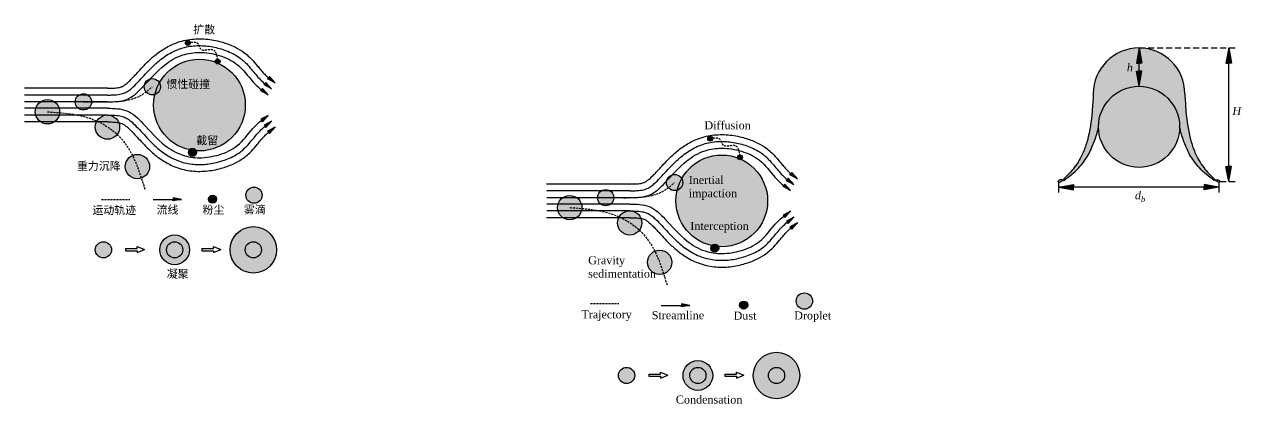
# Model space of a CAD drawing. Header units: millimetres. Extents: x -168 to 2937, y -666 to 1342.
# Drawn here: x 1937.9 to 2242.1, y -665.7 to -571 of the extents above; entities that cross this region are included whole.
import ezdxf

# ---------------------------------------------------------------- set-up
doc = ezdxf.new("R2010")
doc.units = ezdxf.units.MM
doc.linetypes.add('DASHED', pattern=[0.75, 0.5, -0.25])
doc.styles.add('说明', font='', dxfattribs={"height": 3})
doc.styles.get('说明').set_extended_font_data('SimSun')

msp = doc.modelspace()

# ---------------------------------------------------------------- hatches: boundary and pattern name
for color, points in [(256, [(1978.16, -575.63, 1), (1979.38, -575.63, 1)]), (1, [(2216.46, -576.9), (2216.46, -580.65), (2215.79, -580.65)]), (1, [(2217.14, -580.65), (2216.46, -576.9), (2216.46, -580.65)]), (1, [(2238.86, -576.9), (2238.86, -580.65), (2238.18, -580.65)]), (1, [(2239.53, -580.65), (2238.86, -576.9), (2238.86, -580.65)]), (256, [(1985.61, -580.28, 1), (1986.82, -580.28, 1)]), (5, [(1999.14, -584.05), (2000.56, -585.63), (1998.91, -584.34)]), (1, [(2216.46, -586.45), (2216.46, -582.71), (2215.79, -582.71)]), (1, [(2217.14, -582.71), (2216.46, -586.45), (2216.46, -582.71)]), (5, [(1997.44, -587.01), (1998.86, -588.59), (1997.2, -587.3)]), (5, [(1999.71, -587.11), (1998.06, -585.82), (1997.82, -586.12)]), (5, [(1998.29, -585.53), (1999.71, -587.11), (1998.06, -585.82)]), (5, [(2000.56, -585.63), (1998.91, -584.34), (1998.68, -584.64)]), (5, [(1998.86, -588.59), (1997.2, -587.3), (1996.97, -587.6)]), (5, [(1998.86, -593.73), (1997.2, -595.02), (1996.97, -594.72)]), (5, [(1997.44, -595.31), (1998.86, -593.73), (1997.2, -595.02)]), (5, [(1999.71, -595.21), (1998.06, -596.5), (1997.82, -596.2)]), (5, [(1998.29, -596.79), (1999.71, -595.21), (1998.06, -596.5)]), (5, [(2000.56, -596.69), (1998.91, -597.98), (1998.68, -597.68)]), (5, [(1999.14, -598.27), (2000.56, -596.69), (1998.91, -597.98)]), (5, [(2131.08, -609.56), (2129.43, -608.27), (2129.19, -608.57)]), (5, [(2129.66, -607.97), (2131.08, -609.56), (2129.43, -608.27)]), (1, [(2238.86, -610.25), (2238.86, -606.5), (2238.18, -606.5)]), (1, [(2239.53, -606.5), (2238.86, -610.25), (2238.86, -606.5)]), (5, [(2129.37, -612.52), (2127.72, -611.23), (2127.49, -611.53)]), (5, [(2127.95, -610.93), (2129.37, -612.52), (2127.72, -611.23)]), (5, [(2130.22, -611.04), (2128.57, -609.75), (2128.34, -610.05)]), (5, [(2128.8, -609.45), (2130.22, -611.04), (2128.57, -609.75)]), (1, [(2200.11, -611.02), (2196.36, -611.69), (2200.11, -611.69)]), (1, [(2232.7, -611.02), (2236.44, -611.69), (2232.7, -611.69)]), (5, [(1977.21, -614.74), (1975.12, -614.74), (1975.12, -614.37)]), (1, [(2196.36, -611.69), (2200.11, -611.69), (2200.11, -612.36)]), (1, [(2236.44, -611.69), (2232.7, -611.69), (2232.7, -612.36)]), (5, [(1975.12, -615.12), (1977.21, -614.74), (1975.12, -614.74)]), (5, [(2129.37, -617.65), (2127.72, -618.94), (2127.49, -618.65)]), (5, [(2127.95, -619.24), (2129.37, -617.65), (2127.72, -618.94)]), (5, [(2130.22, -619.13), (2128.57, -620.42), (2128.34, -620.13)]), (5, [(2128.8, -620.72), (2130.22, -619.13), (2128.57, -620.42)]), (5, [(2131.08, -620.61), (2129.43, -621.91), (2129.19, -621.61)]), (5, [(2129.66, -622.2), (2131.08, -620.61), (2129.43, -621.91)]), (5, [(2104.22, -641.19), (2102.12, -641.19), (2102.12, -640.82)]), (5, [(2102.12, -641.57), (2104.22, -641.19), (2102.12, -641.19)])]:
    msp.add_hatch(color=color).paths.add_polyline_path(points)
h = msp.add_hatch(color=151)
h.set_gradient(color1=(61, 117, 240), one_color=1, tint=1, name='SPHERICAL')
edge = h.paths.add_edge_path()
edge.add_spline(control_points=[(2205.02, -588.35), (2204.94, -589.81), (2204.73, -593.72), (2204.04, -598.68), (2202.45, -603.41), (2200.54, -606.76), (2198.6, -608.7), (2197.69, -609.61)], knot_values=[0, 0, 0, 0, 4.388876, 11.743503, 14.92363, 19.320063, 23.15355, 23.15355, 23.15355, 23.15355], degree=3, periodic=0)
edge.add_spline(control_points=[(2197.69, -609.61), (2197.69, -609.61), (2197.69, -609.61), (2197.69, -609.62)], knot_values=[0.061324, 0.061324, 0.061324, 0.061324, 0.068179, 0.068179, 0.068179, 0.068179], degree=3, periodic=0)
edge.add_line((2197.69, -609.62), (2197.83, -609.85))
edge.add_spline(control_points=[(2197.83, -609.85), (2198.45, -609.39), (2199.66, -608.49), (2201.39, -607.01), (2202.67, -605.26), (2203.9, -603.55), (2204.86, -601.24), (2205.82, -598.96), (2206.2, -597.21), (2206.33, -596.59)], knot_values=[0.189538, 0.189538, 0.189538, 0.189538, 2.501063, 4.719677, 6.988127, 8.975374, 11.016979, 14.450456, 16.374049, 16.374049, 16.374049, 16.374049], degree=3, periodic=0)
edge.add_arc((2216.46, -596.59), 10.13, 0, 180, ccw=False)
edge.add_spline(control_points=[(2226.6, -596.59), (2226.73, -597.21), (2227.11, -598.96), (2228.07, -601.24), (2229.03, -603.55), (2230.26, -605.26), (2231.54, -607.01), (2233.27, -608.49), (2234.47, -609.39), (2235.09, -609.84)], knot_values=[0.198888, 0.198888, 0.198888, 0.198888, 2.122481, 5.555958, 7.597563, 9.58481, 11.85326, 14.071875, 16.374049, 16.374049, 16.374049, 16.374049], degree=3, periodic=0)
edge.add_line((2235.09, -609.84), (2235.24, -609.61))
edge.add_spline(control_points=[(2235.24, -609.61), (2235.24, -609.61), (2235.24, -609.61), (2235.24, -609.61)], knot_values=[0.061324, 0.061324, 0.061324, 0.061324, 0.062435, 0.062435, 0.062435, 0.062435], degree=3, periodic=0)
edge.add_spline(control_points=[(2235.22, -609.55), (2235.22, -609.57), (2235.23, -609.59), (2235.24, -609.61)], knot_values=[0, 0, 0, 0, 0.061324, 0.061324, 0.061324, 0.061324], degree=3, periodic=0)
edge.add_spline(control_points=[(2235.24, -609.61), (2234.33, -608.7), (2232.39, -606.76), (2230.47, -603.41), (2228.89, -598.68), (2228.2, -593.72), (2227.99, -589.81), (2227.91, -588.35)], knot_values=[0, 0, 0, 0, 3.833487, 8.22992, 11.410046, 18.764674, 23.15355, 23.15355, 23.15355, 23.15355], degree=3, periodic=0)
edge.add_arc((2216.46, -588.35), 11.45, 0, 180)
edge = h.paths.add_edge_path()
edge.add_spline(control_points=[(2197.18, -609.82), (2197.11, -609.83), (2196.95, -609.83), (2196.64, -609.8), (2196.46, -610.05), (2196.06, -610.22), (2196.52, -610.54), (2196.84, -610.21), (2197.26, -610.22), (2197.39, -609.85), (2197.25, -609.83), (2197.18, -609.82)], knot_values=[0.010797, 0.010797, 0.010797, 0.010797, 0.226236, 0.518044, 0.845429, 1.144448, 1.438248, 1.927142, 2.365925, 2.589449, 2.746208, 2.746208, 2.746208, 2.746208], degree=3, periodic=0)
edge = h.paths.add_edge_path()
edge.add_spline(control_points=[(2197.83, -609.85), (2197.83, -609.85), (2197.83, -609.85), (2197.83, -609.85)], knot_values=[0.758905, 0.758905, 0.758905, 0.758905, 0.760382, 0.760382, 0.760382, 0.760382], degree=3, periodic=0)
edge.add_line((2197.83, -609.85), (2197.69, -609.62))
edge.add_spline(control_points=[(2197.69, -609.62), (2197.68, -609.63), (2197.66, -609.7), (2197.62, -609.81), (2197.56, -609.92), (2197.59, -610.04), (2197.75, -609.97), (2197.81, -609.89), (2197.83, -609.85)], knot_values=[0.068179, 0.068179, 0.068179, 0.068179, 0.119496, 0.293444, 0.419232, 0.468439, 0.607376, 0.758905, 0.758905, 0.758905, 0.758905], degree=3, periodic=0)
edge = h.paths.add_edge_path()
edge.add_spline(control_points=[(2235.1, -609.85), (2235.12, -609.89), (2235.18, -609.97), (2235.34, -610.04), (2235.36, -609.92), (2235.31, -609.81), (2235.27, -609.7), (2235.24, -609.63), (2235.24, -609.61)], knot_values=[0.062435, 0.062435, 0.062435, 0.062435, 0.213964, 0.352901, 0.402108, 0.527896, 0.701844, 0.758905, 0.758905, 0.758905, 0.758905], degree=3, periodic=0)
edge.add_line((2235.24, -609.61), (2235.09, -609.84))
edge.add_spline(control_points=[(2235.09, -609.84), (2235.09, -609.84), (2235.1, -609.84), (2235.1, -609.85)], knot_values=[0.758905, 0.758905, 0.758905, 0.758905, 0.771585, 0.771585, 0.771585, 0.771585], degree=3, periodic=0)
edge = h.paths.add_edge_path()
edge.add_spline(control_points=[(2235.74, -609.82), (2235.81, -609.83), (2235.98, -609.83), (2236.29, -609.8), (2236.46, -610.05), (2236.87, -610.22), (2236.41, -610.54), (2236.09, -610.21), (2235.67, -610.22), (2235.54, -609.85), (2235.68, -609.83), (2235.74, -609.82)], knot_values=[0.010797, 0.010797, 0.010797, 0.010797, 0.226236, 0.518044, 0.845429, 1.144448, 1.438248, 1.927142, 2.365925, 2.589449, 2.746208, 2.746208, 2.746208, 2.746208], degree=3, periodic=0)
h = msp.add_hatch(color=151)
h.set_gradient(color1=(61, 117, 240), one_color=1, tint=1, name='SPHERICAL')
h.paths.add_polyline_path([(1993.12, -591.16, 1), (1970.23, -591.16, 1)])
h = msp.add_hatch(color=151)
h.set_gradient(color1=(52, 60, 57), one_color=1, tint=1, name='SPHERICAL')
h.paths.add_polyline_path([(1967.86, -586.58, 1), (1971.91, -586.58, 1)])
h = msp.add_hatch(color=151)
h.set_gradient(color1=(52, 60, 57), one_color=1, tint=1, name='SPHERICAL')
h.paths.add_polyline_path([(2206.33, -596.59, 1), (2226.6, -596.59, 1)])
h = msp.add_hatch(color=256)
h.set_gradient(color1=(52, 60, 57), one_color=1, tint=1, name='SPHERICAL')
h.paths.add_polyline_path([(1940.65, -592.84, 1), (1946.73, -592.84, 1)])
h = msp.add_hatch(color=151)
h.set_gradient(color1=(52, 60, 57), one_color=1, tint=1, name='SPHERICAL')
h.paths.add_polyline_path([(1950.63, -590.36, 1), (1954.69, -590.36, 1)])
h = msp.add_hatch(color=256)
h.set_gradient(color1=(52, 60, 57), one_color=1, tint=1, name='SPHERICAL')
h.paths.add_polyline_path([(1955.64, -596.66, 1), (1961.72, -596.66, 1)])
h = msp.add_hatch(color=253)
h.set_gradient(color1=(52, 60, 57), one_color=1, tint=1, name='SPHERICAL')
h.paths.add_polyline_path([(2108.68, -599.56, 1), (2109.89, -599.56, 1)])
h = msp.add_hatch(color=151)
h.set_gradient(color1=(52, 60, 57), one_color=1, tint=1, name='SPHERICAL')
h.paths.add_polyline_path([(1978.9, -602.96, 1), (1980.93, -602.96, 1)])
h = msp.add_hatch(color=256)
h.set_gradient(color1=(52, 60, 57), one_color=1, tint=1, name='SPHERICAL')
h.paths.add_polyline_path([(1963.13, -606.52, 1), (1969.21, -606.52, 1)])
h = msp.add_hatch(color=151)
h.set_gradient(color1=(61, 117, 240), one_color=1, tint=1, name='SPHERICAL')
h.paths.add_polyline_path([(2123.64, -615.09, 1), (2100.74, -615.09, 1)])
h = msp.add_hatch(color=253)
h.set_gradient(color1=(52, 60, 57), one_color=1, tint=1, name='SPHERICAL')
h.paths.add_polyline_path([(2116.12, -604.21, 1), (2117.34, -604.21, 1)])
h = msp.add_hatch(color=151)
h.set_gradient(color1=(52, 60, 57), one_color=1, tint=1, name='SPHERICAL')
h.paths.add_polyline_path([(2098.37, -610.51, 1), (2102.43, -610.51, 1)])
h = msp.add_hatch(color=151)
h.set_gradient(color1=(52, 60, 57), one_color=1, tint=1, name='SPHERICAL')
h.paths.add_polyline_path([(1983.92, -614.68, 1), (1985.95, -614.68, 1)])
h = msp.add_hatch(color=151)
h.set_gradient(color1=(61, 118, 209), one_color=1, tint=1, name='SPHERICAL')
h.paths.add_polyline_path([(1993.27, -613.67, 1), (1997.32, -613.67, 1)])
h = msp.add_hatch(color=256)
h.set_gradient(color1=(52, 60, 57), one_color=1, tint=1, name='SPHERICAL')
h.paths.add_polyline_path([(2071.16, -616.77, 1), (2077.24, -616.77, 1)])
h = msp.add_hatch(color=151)
h.set_gradient(color1=(52, 60, 57), one_color=1, tint=1, name='SPHERICAL')
h.paths.add_polyline_path([(2081.15, -614.29, 1), (2085.2, -614.29, 1)])
h = msp.add_hatch(color=256)
h.set_gradient(color1=(52, 60, 57), one_color=1, tint=1, name='SPHERICAL')
h.paths.add_polyline_path([(2086.15, -620.59, 1), (2092.23, -620.59, 1)])
at = {"ltscale": 5}
h = msp.add_hatch(color=256, dxfattribs=at)
h.set_gradient(color1=(10, 110, 250), one_color=1, tint=1, name='SPHERICAL')
h.paths.add_polyline_path([(1989.33, -627.32, 1), (2000.95, -627.32, 1)])
h.paths.add_polyline_path([(1997.17, -627.32, -1), (1993.11, -627.32, -1)], flags=16)
h = msp.add_hatch(color=151)
h.set_gradient(color1=(52, 60, 57), one_color=1, tint=1, name='SPHERICAL')
h.paths.add_polyline_path([(1955.64, -627.32, 1), (1959.69, -627.32, 1)])
h = msp.add_hatch(color=256, dxfattribs=at)
h.set_gradient(color1=(10, 110, 250), one_color=1, tint=1, name='SPHERICAL')
h.paths.add_polyline_path([(1971.77, -627.32, 1), (1979.18, -627.32, 1)])
h.paths.add_polyline_path([(1977.5, -627.32, -1), (1973.45, -627.32, -1)], flags=16)
h = msp.add_hatch(color=151)
h.set_gradient(color1=(52, 60, 57), one_color=1, tint=1, name='SPHERICAL')
h.paths.add_polyline_path([(1973.45, -627.32, 1), (1977.5, -627.32, 1)])
h = msp.add_hatch(color=151)
h.set_gradient(color1=(52, 60, 57), one_color=1, tint=1, name='SPHERICAL')
h.paths.add_polyline_path([(1993.11, -627.32, 1), (1997.17, -627.32, 1)])
h = msp.add_hatch(color=151)
h.set_gradient(color1=(52, 60, 57), one_color=1, tint=1, name='SPHERICAL')
h.paths.add_polyline_path([(2109.42, -626.89, 1), (2111.44, -626.89, 1)])
h = msp.add_hatch(color=256)
h.set_gradient(color1=(52, 60, 57), one_color=1, tint=1, name='SPHERICAL')
h.paths.add_polyline_path([(2093.64, -630.44, 1), (2099.72, -630.44, 1)])
h = msp.add_hatch(color=151)
h.set_gradient(color1=(61, 118, 209), one_color=1, tint=1, name='SPHERICAL')
h.paths.add_polyline_path([(2130.8, -640.12, 1), (2134.85, -640.12, 1)])
h = msp.add_hatch(color=151)
h.set_gradient(color1=(52, 60, 57), one_color=1, tint=1, name='SPHERICAL')
h.paths.add_polyline_path([(2116.63, -641.13, 1), (2118.66, -641.13, 1)])
h = msp.add_hatch(color=256, dxfattribs=at)
h.set_gradient(color1=(10, 110, 250), one_color=1, tint=1, name='SPHERICAL')
h.paths.add_polyline_path([(2120.07, -658.71, 1), (2131.68, -658.71, 1)])
h.paths.add_polyline_path([(2127.9, -658.71, -1), (2123.85, -658.71, -1)], flags=16)
h = msp.add_hatch(color=151)
h.set_gradient(color1=(52, 60, 57), one_color=1, tint=1, name='SPHERICAL')
h.paths.add_polyline_path([(2086.38, -658.71, 1), (2090.43, -658.71, 1)])
h = msp.add_hatch(color=256, dxfattribs=at)
h.set_gradient(color1=(10, 110, 250), one_color=1, tint=1, name='SPHERICAL')
h.paths.add_polyline_path([(2102.5, -658.71, 1), (2109.92, -658.71, 1)])
h.paths.add_polyline_path([(2108.24, -658.71, -1), (2104.18, -658.71, -1)], flags=16)
h = msp.add_hatch(color=151)
h.set_gradient(color1=(52, 60, 57), one_color=1, tint=1, name='SPHERICAL')
h.paths.add_polyline_path([(2104.18, -658.71, 1), (2108.24, -658.71, 1)])
h = msp.add_hatch(color=151)
h.set_gradient(color1=(52, 60, 57), one_color=1, tint=1, name='SPHERICAL')
h.paths.add_polyline_path([(2123.85, -658.71, 1), (2127.9, -658.71, 1)])

# ---------------------------------------------------------------- linework, layer by layer
at = {"color": 1}
for p, q in [((2216.46, -576.9), (2215.79, -580.65)), ((2216.46, -586.45), (2216.46, -576.9)), ((2216.46, -576.9), (2217.14, -580.65)), ((2238.86, -576.9), (2238.18, -580.65)), ((2238.86, -610.25), (2238.86, -576.9)), ((2238.86, -576.9), (2239.53, -580.65)), ((2215.79, -580.65), (2216.46, -580.65)), ((2217.14, -580.65), (2216.46, -580.65)), ((2238.18, -580.65), (2238.86, -580.65)), ((2239.53, -580.65), (2238.86, -580.65)), ((2216.46, -586.45), (2215.79, -582.71)), ((2215.79, -582.71), (2216.46, -582.71)), ((2216.46, -586.45), (2217.14, -582.71)), ((2217.14, -582.71), (2216.46, -582.71)), ((2238.86, -610.25), (2238.18, -606.5)), ((2238.18, -606.5), (2238.86, -606.5)), ((2238.86, -610.25), (2239.53, -606.5)), ((2239.53, -606.5), (2238.86, -606.5)), ((2196.36, -610.4), (2196.36, -612.98)), ((2196.36, -611.69), (2200.11, -611.02)), ((2200.11, -611.02), (2200.11, -611.69)), ((2236.44, -611.69), (2232.7, -611.02)), ((2232.7, -611.02), (2232.7, -611.69)), ((2236.44, -610.4), (2236.44, -612.98)), ((2236.44, -611.69), (2196.36, -611.69)), ((2196.36, -611.69), (2200.11, -612.36)), ((2200.11, -612.36), (2200.11, -611.69)), ((2236.44, -611.69), (2232.7, -612.36)), ((2232.7, -612.36), (2232.7, -611.69))]:
    msp.add_line(p, q, dxfattribs=at)
at = {"color": 1, "linetype": 'DASHED', "ltscale": 3}
for p, q in [((2216.46, -576.9), (2240.99, -576.9)), ((2236.74, -610.25), (2240.95, -610.25))]:
    msp.add_line(p, q, dxfattribs=at)
at = {"color": 5}
for p, q in [((1999.14, -584.05), (1998.91, -584.34)), ((2000.56, -585.63), (1999.14, -584.05)), ((1997.44, -587.01), (1997.2, -587.3)), ((1998.86, -588.59), (1997.44, -587.01)), ((1997.82, -586.12), (1998.06, -585.82)), ((1999.71, -587.11), (1997.82, -586.12)), ((1998.29, -585.53), (1998.06, -585.82)), ((1999.71, -587.11), (1998.29, -585.53)), ((1998.68, -584.64), (1998.91, -584.34)), ((2000.56, -585.63), (1998.68, -584.64)), ((1996.97, -587.6), (1997.2, -587.3)), ((1998.86, -588.59), (1996.97, -587.6)), ((1998.86, -593.73), (1996.97, -594.72)), ((1996.97, -594.72), (1997.2, -595.02)), ((1997.44, -595.31), (1997.2, -595.02)), ((1998.86, -593.73), (1997.44, -595.31)), ((1999.71, -595.21), (1997.82, -596.2)), ((1997.82, -596.2), (1998.06, -596.5)), ((1999.71, -595.21), (1998.29, -596.79)), ((1998.29, -596.79), (1998.06, -596.5)), ((2000.56, -596.69), (1998.68, -597.68)), ((1998.68, -597.68), (1998.91, -597.98)), ((1999.14, -598.27), (1998.91, -597.98)), ((2000.56, -596.69), (1999.14, -598.27)), ((2129.19, -608.57), (2129.43, -608.27)), ((2129.66, -607.97), (2129.43, -608.27)), ((2131.08, -609.56), (2129.66, -607.97)), ((2127.49, -611.53), (2127.72, -611.23)), ((2127.95, -610.93), (2127.72, -611.23)), ((2129.37, -612.52), (2127.95, -610.93)), ((2128.34, -610.05), (2128.57, -609.75)), ((2130.22, -611.04), (2128.34, -610.05)), ((2128.8, -609.45), (2128.57, -609.75)), ((2130.22, -611.04), (2128.8, -609.45)), ((2131.08, -609.56), (2129.19, -608.57)), ((1977.21, -614.74), (1975.12, -614.37)), ((1975.12, -614.37), (1975.12, -614.74)), ((2129.37, -612.52), (2127.49, -611.53)), ((1977.21, -614.74), (1975.12, -615.12)), ((1975.12, -615.12), (1975.12, -614.74)), ((2129.37, -617.65), (2127.49, -618.65)), ((2127.49, -618.65), (2127.72, -618.94)), ((2127.95, -619.24), (2127.72, -618.94)), ((2129.37, -617.65), (2127.95, -619.24)), ((2130.22, -619.13), (2128.34, -620.13)), ((2128.34, -620.13), (2128.57, -620.42)), ((2128.8, -620.72), (2128.57, -620.42)), ((2130.22, -619.13), (2128.8, -620.72)), ((2131.08, -620.61), (2129.19, -621.61)), ((2129.19, -621.61), (2129.43, -621.91)), ((2129.66, -622.2), (2129.43, -621.91)), ((2131.08, -620.61), (2129.66, -622.2)), ((2104.22, -641.19), (2102.12, -640.82)), ((2102.12, -640.82), (2102.12, -641.19)), ((2104.22, -641.19), (2102.12, -641.57)), ((2102.12, -641.57), (2102.12, -641.19))]:
    msp.add_line(p, q, dxfattribs=at)
at = {"color": 5, "lineweight": 30, "ltscale": 5}
for p, q in [((1958.68, -586.95), (1937.91, -586.95)), ((1958.7, -588.65), (1937.93, -588.65)), ((1958.72, -590.36), (1937.95, -590.36)), ((1958.72, -591.96), (1937.95, -591.96)), ((1958.68, -595.37), (1937.91, -595.37)), ((1958.7, -593.67), (1937.93, -593.67)), ((2089.19, -610.88), (2068.42, -610.88)), ((2089.22, -612.58), (2068.45, -612.58)), ((2089.24, -614.29), (2068.47, -614.29)), ((1970.08, -614.74), (1977.21, -614.74)), ((1970.08, -614.74), (1977.21, -614.74)), ((1970.08, -614.74), (1977.21, -614.74)), ((2089.24, -615.89), (2068.47, -615.89)), ((2089.19, -619.3), (2068.42, -619.3)), ((2089.22, -617.59), (2068.45, -617.59)), ((2097.08, -641.19), (2104.22, -641.19)), ((2097.08, -641.19), (2104.22, -641.19)), ((2097.08, -641.19), (2104.22, -641.19))]:
    msp.add_line(p, q, dxfattribs=at)
for p, q in [((2197.64, -609.53), (2197.86, -609.9)), ((2235.26, -609.57), (2235.04, -609.92))]:
    msp.add_line(p, q)
at = {"color": 10, "linetype": 'DASHED', "lineweight": 30}
for p, q in [((1957.17, -614.71), (1964.31, -614.71)), ((2079.35, -640.74), (2086.49, -640.74))]:
    msp.add_line(p, q, dxfattribs=at)
at = {"ltscale": 5}
for p, q in [((1966.12, -626.98), (1966.12, -626.53)), ((1966.12, -626.53), (1967.96, -627.26)), ((1985.14, -626.98), (1985.14, -626.53)), ((1985.14, -626.53), (1986.98, -627.26)), ((1963.2, -626.98), (1966.12, -626.98)), ((1963.2, -626.98), (1963.2, -627.53)), ((1963.2, -627.53), (1966.12, -627.53)), ((1966.12, -627.99), (1967.96, -627.26)), ((1966.12, -627.53), (1966.12, -627.99)), ((1982.22, -626.98), (1985.14, -626.98)), ((1982.22, -626.98), (1982.22, -627.53)), ((1982.22, -627.53), (1985.14, -627.53)), ((1985.14, -627.99), (1986.98, -627.26)), ((1985.14, -627.53), (1985.14, -627.99)), ((2093.93, -658.36), (2096.85, -658.36)), ((2093.93, -658.36), (2093.93, -658.91)), ((2093.93, -658.91), (2096.85, -658.91)), ((2096.85, -658.36), (2096.85, -657.91)), ((2096.85, -657.91), (2098.69, -658.64)), ((2096.85, -659.37), (2098.69, -658.64)), ((2096.85, -658.91), (2096.85, -659.37)), ((2112.95, -658.36), (2115.87, -658.36)), ((2112.95, -658.36), (2112.95, -658.91)), ((2112.95, -658.91), (2115.87, -658.91)), ((2115.87, -658.36), (2115.87, -657.91)), ((2115.87, -657.91), (2117.71, -658.64)), ((2115.87, -659.37), (2117.71, -658.64)), ((2115.87, -658.91), (2115.87, -659.37))]:
    msp.add_line(p, q, dxfattribs=at)
for centre, radius in [((1978.77, -575.63), 0.608), ((1981.67, -591.16), 11.45), ((1986.21, -580.28), 0.608), ((1969.89, -586.58), 2.03), ((2216.46, -596.59), 10.13), ((2216.46, -596.59), 10.13), ((1943.69, -592.84), 3.04), ((1952.66, -590.36), 2.03), ((1958.68, -596.66), 3.04), ((2109.28, -599.56), 0.608), ((1979.92, -602.96), 1.01), ((1966.17, -606.52), 3.04), ((2112.19, -615.09), 11.45), ((2116.73, -604.21), 0.608), ((2100.4, -610.51), 2.03), ((1984.94, -614.68), 1.01), ((1995.29, -613.67), 2.03), ((2074.2, -616.77), 3.04), ((2083.18, -614.29), 2.03), ((2089.19, -620.59), 3.04), ((1957.67, -627.32), 2.03), ((1975.47, -627.32), 2.03), ((1995.14, -627.32), 2.03), ((2110.43, -626.89), 1.01), ((2096.68, -630.44), 3.04), ((2132.83, -640.12), 2.03), ((2117.65, -641.13), 1.01), ((2088.4, -658.71), 2.03), ((2106.21, -658.71), 2.03), ((2125.87, -658.71), 2.03)]:
    msp.add_circle(centre, radius)
for centre, radius in [((1995.14, -627.32), 5.81), ((1975.47, -627.32), 3.71), ((2125.87, -658.71), 5.81), ((2106.21, -658.71), 3.71)]:
    msp.add_circle(centre, radius, dxfattribs=at)
msp.add_arc((2216.46, -588.35), 11.45, 360, 180)
at = {"color": 5, "lineweight": 30, "ltscale": 5}
for points, knots in [([(1958.68, -586.95), (1959, -586.95), (1959.31, -586.94), (1960.18, -586.92), (1960.7, -586.89), (1961.56, -586.78), (1961.91, -586.69), (1962.25, -586.56), (1962.34, -586.53), (1962.53, -586.43), (1962.63, -586.38), (1962.94, -586.19), (1963.16, -586.03), (1963.62, -585.66), (1963.87, -585.44), (1964.38, -584.95), (1964.65, -584.68), (1965.16, -584.15), (1965.4, -583.89), (1965.88, -583.37), (1966.13, -583.11), (1966.86, -582.31), (1967.37, -581.76), (1968.54, -580.55), (1969.22, -579.88), (1970.71, -578.57), (1971.53, -577.94), (1973.29, -576.79), (1974.24, -576.27), (1975.89, -575.58), (1976.56, -575.35), (1977.91, -574.99), (1978.59, -574.85), (1979.94, -574.67), (1980.61, -574.62), (1981.95, -574.59), (1982.61, -574.61), (1984.57, -574.78), (1985.86, -575.02), (1987.6, -575.5), (1988.08, -575.66), (1989.07, -576.01), (1989.57, -576.21), (1990.83, -576.78), (1991.6, -577.2), (1992.77, -577.99), (1993.19, -578.31), (1993.98, -578.99), (1994.34, -579.34), (1995.21, -580.25), (1995.68, -580.8), (1996.38, -581.65), (1996.64, -581.97), (1997.19, -582.63), (1997.47, -582.94), (1997.9, -583.4), (1998.05, -583.54), (1998.35, -583.84), (1998.51, -583.98), (1998.98, -584.41), (1999.31, -584.69), (1999.95, -585.19), (2000.25, -585.42), (2000.56, -585.63)], [0, 0, 0, 0, 0.931056, 0.931056, 2.793169, 2.793169, 4.655282, 4.655282, 5.317864, 5.317864, 5.980447, 5.980447, 7.227157, 7.227157, 8.473866, 8.473866, 9.720576, 9.720576, 10.795092, 10.795092, 11.869608, 11.869608, 14.018641, 14.018641, 16.617549, 16.617549, 19.216456, 19.216456, 21.815363, 21.815363, 23.442466, 23.442466, 25.069569, 25.069569, 26.696671, 26.696671, 28.323774, 28.323774, 31.577979, 31.577979, 32.871706, 32.871706, 34.165432, 34.165432, 36.197526, 36.197526, 37.376576, 37.376576, 38.555625, 38.555625, 40.485264, 40.485264, 41.732648, 41.732648, 43.234565, 43.234565, 43.998037, 43.998037, 44.76151, 44.76151, 46.288456, 46.288456, 47.604752, 47.604752, 47.604752, 47.604752]), ([(1958.7, -588.65), (1959.03, -588.65), (1959.34, -588.65), (1960.27, -588.62), (1960.85, -588.59), (1961.91, -588.45), (1962.38, -588.34), (1962.96, -588.12), (1963.11, -588.05), (1963.43, -587.88), (1963.59, -587.79), (1964.08, -587.48), (1964.41, -587.23), (1965.25, -586.5), (1965.76, -585.99), (1966.8, -584.89), (1967.31, -584.34), (1968.34, -583.21), (1968.87, -582.65), (1970.1, -581.4), (1970.81, -580.72), (1972.53, -579.31), (1973.56, -578.6), (1975.31, -577.67), (1975.97, -577.37), (1977.23, -576.93), (1977.82, -576.76), (1978.99, -576.51), (1979.59, -576.43), (1981.36, -576.26), (1982.54, -576.29), (1984.85, -576.56), (1985.99, -576.81), (1988.22, -577.48), (1989.33, -577.92), (1990.88, -578.78), (1991.37, -579.08), (1992.11, -579.64), (1992.39, -579.86), (1992.91, -580.33), (1993.15, -580.57), (1993.85, -581.29), (1994.28, -581.79), (1995.05, -582.71), (1995.4, -583.14), (1996.1, -583.97), (1996.46, -584.36), (1997.21, -585.11), (1997.6, -585.48), (1998.55, -586.28), (1999.12, -586.71), (1999.71, -587.11)], [0, 0, 0, 0, 0.942209, 0.942209, 2.826626, 2.826626, 4.711044, 4.711044, 5.443334, 5.443334, 6.175625, 6.175625, 7.640206, 7.640206, 9.902515, 9.902515, 12.164825, 12.164825, 14.427134, 14.427134, 17.239617, 17.239617, 20.601539, 20.601539, 22.515595, 22.515595, 24.098667, 24.098667, 25.681739, 25.681739, 28.847883, 28.847883, 32.014026, 32.014026, 35.18017, 35.18017, 36.667906, 36.667906, 37.577578, 37.577578, 38.487251, 38.487251, 40.306597, 40.306597, 41.977574, 41.977574, 43.725189, 43.725189, 45.472804, 45.472804, 47.760288, 47.760288, 47.760288, 47.760288]), ([(1958.72, -590.36), (1960.39, -590.34), (1963.83, -590.29), (1968.28, -585.97), (1972.06, -581.43), (1977.1, -578.44), (1981.94, -577.78), (1986.66, -578.56), (1991.64, -580.8), (1994.44, -584.95), (1997.12, -587.36), (1998.5, -588.35), (1998.86, -588.59)], [0, 0, 0, 0, 4.831914, 9.950315, 17.614741, 22.805976, 27.013718, 31.988237, 37.061922, 42.860823, 46.608251, 47.892065, 47.892065, 47.892065, 47.892065]), ([(1958.72, -591.96), (1960.39, -591.98), (1963.83, -592.03), (1968.28, -596.35), (1972.06, -600.89), (1977.1, -603.88), (1981.94, -604.54), (1986.66, -603.76), (1991.64, -601.52), (1994.44, -597.37), (1997.12, -594.96), (1998.5, -593.97), (1998.86, -593.73)], [0, 0, 0, 0, 4.831914, 9.950315, 17.614741, 22.805976, 27.013718, 31.988237, 37.061922, 42.860823, 46.608251, 47.892065, 47.892065, 47.892065, 47.892065]), ([(1958.68, -595.37), (1959, -595.37), (1959.31, -595.38), (1960.18, -595.4), (1960.7, -595.43), (1961.56, -595.54), (1961.91, -595.63), (1962.25, -595.76), (1962.34, -595.79), (1962.53, -595.89), (1962.63, -595.94), (1962.94, -596.13), (1963.16, -596.29), (1963.62, -596.66), (1963.87, -596.88), (1964.38, -597.37), (1964.65, -597.64), (1965.16, -598.17), (1965.4, -598.43), (1965.88, -598.95), (1966.13, -599.21), (1966.86, -600.01), (1967.37, -600.56), (1968.54, -601.77), (1969.22, -602.44), (1970.71, -603.74), (1971.53, -604.38), (1973.29, -605.53), (1974.24, -606.05), (1975.89, -606.74), (1976.56, -606.97), (1977.91, -607.33), (1978.59, -607.47), (1979.94, -607.65), (1980.61, -607.7), (1981.95, -607.73), (1982.61, -607.71), (1984.57, -607.54), (1985.86, -607.3), (1987.6, -606.81), (1988.08, -606.66), (1989.07, -606.31), (1989.57, -606.11), (1990.83, -605.54), (1991.6, -605.12), (1992.77, -604.33), (1993.19, -604.01), (1993.98, -603.33), (1994.34, -602.98), (1995.21, -602.07), (1995.68, -601.52), (1996.38, -600.67), (1996.64, -600.35), (1997.19, -599.69), (1997.47, -599.38), (1997.9, -598.92), (1998.05, -598.77), (1998.35, -598.48), (1998.51, -598.33), (1998.98, -597.91), (1999.31, -597.63), (1999.95, -597.12), (2000.25, -596.9), (2000.56, -596.69)], [0, 0, 0, 0, 0.931056, 0.931056, 2.793169, 2.793169, 4.655282, 4.655282, 5.317864, 5.317864, 5.980447, 5.980447, 7.227157, 7.227157, 8.473866, 8.473866, 9.720576, 9.720576, 10.795092, 10.795092, 11.869608, 11.869608, 14.018641, 14.018641, 16.617549, 16.617549, 19.216456, 19.216456, 21.815363, 21.815363, 23.442466, 23.442466, 25.069569, 25.069569, 26.696671, 26.696671, 28.323774, 28.323774, 31.577979, 31.577979, 32.871706, 32.871706, 34.165432, 34.165432, 36.197526, 36.197526, 37.376576, 37.376576, 38.555625, 38.555625, 40.485264, 40.485264, 41.732648, 41.732648, 43.234565, 43.234565, 43.998037, 43.998037, 44.76151, 44.76151, 46.288456, 46.288456, 47.604752, 47.604752, 47.604752, 47.604752]), ([(1958.7, -593.67), (1959.03, -593.67), (1959.34, -593.67), (1960.27, -593.7), (1960.85, -593.73), (1961.91, -593.87), (1962.38, -593.98), (1962.96, -594.2), (1963.11, -594.27), (1963.43, -594.44), (1963.59, -594.53), (1964.08, -594.84), (1964.41, -595.09), (1965.25, -595.82), (1965.76, -596.33), (1966.8, -597.43), (1967.31, -597.98), (1968.34, -599.11), (1968.87, -599.67), (1970.1, -600.92), (1970.81, -601.6), (1972.53, -603.01), (1973.56, -603.72), (1975.31, -604.65), (1975.97, -604.95), (1977.23, -605.39), (1977.82, -605.56), (1978.99, -605.81), (1979.59, -605.89), (1981.36, -606.05), (1982.54, -606.03), (1984.85, -605.76), (1985.99, -605.51), (1988.22, -604.84), (1989.33, -604.4), (1990.88, -603.54), (1991.37, -603.24), (1992.11, -602.68), (1992.39, -602.45), (1992.91, -601.99), (1993.15, -601.75), (1993.85, -601.03), (1994.28, -600.53), (1995.05, -599.61), (1995.4, -599.18), (1996.1, -598.35), (1996.46, -597.96), (1997.21, -597.2), (1997.6, -596.84), (1998.55, -596.04), (1999.12, -595.61), (1999.71, -595.21)], [0, 0, 0, 0, 0.942209, 0.942209, 2.826626, 2.826626, 4.711044, 4.711044, 5.443334, 5.443334, 6.175625, 6.175625, 7.640206, 7.640206, 9.902515, 9.902515, 12.164825, 12.164825, 14.427134, 14.427134, 17.239617, 17.239617, 20.601539, 20.601539, 22.515595, 22.515595, 24.098667, 24.098667, 25.681739, 25.681739, 28.847883, 28.847883, 32.014026, 32.014026, 35.18017, 35.18017, 36.667906, 36.667906, 37.577578, 37.577578, 38.487251, 38.487251, 40.306597, 40.306597, 41.977574, 41.977574, 43.725189, 43.725189, 45.472804, 45.472804, 47.760288, 47.760288, 47.760288, 47.760288]), ([(2089.19, -610.88), (2089.52, -610.87), (2089.82, -610.87), (2090.7, -610.85), (2091.22, -610.82), (2092.08, -610.7), (2092.42, -610.62), (2092.77, -610.49), (2092.86, -610.45), (2093.05, -610.36), (2093.15, -610.3), (2093.45, -610.12), (2093.67, -609.96), (2094.14, -609.59), (2094.38, -609.37), (2094.9, -608.88), (2095.16, -608.61), (2095.68, -608.07), (2095.92, -607.82), (2096.4, -607.3), (2096.64, -607.03), (2097.38, -606.23), (2097.88, -605.69), (2099.05, -604.48), (2099.73, -603.81), (2101.23, -602.5), (2102.04, -601.87), (2103.81, -600.72), (2104.76, -600.2), (2106.41, -599.51), (2107.08, -599.28), (2108.43, -598.91), (2109.1, -598.78), (2110.45, -598.6), (2111.13, -598.55), (2112.46, -598.52), (2113.12, -598.54), (2115.09, -598.71), (2116.37, -598.95), (2118.11, -599.43), (2118.6, -599.59), (2119.59, -599.94), (2120.08, -600.14), (2121.35, -600.71), (2122.12, -601.13), (2123.29, -601.92), (2123.71, -602.24), (2124.5, -602.92), (2124.85, -603.27), (2125.72, -604.17), (2126.19, -604.73), (2126.9, -605.58), (2127.16, -605.9), (2127.71, -606.55), (2127.99, -606.87), (2128.42, -607.32), (2128.56, -607.47), (2128.87, -607.77), (2129.02, -607.91), (2129.5, -608.34), (2129.83, -608.62), (2130.47, -609.12), (2130.77, -609.35), (2131.08, -609.56)], [0, 0, 0, 0, 0.931056, 0.931056, 2.793169, 2.793169, 4.655282, 4.655282, 5.317864, 5.317864, 5.980447, 5.980447, 7.227157, 7.227157, 8.473866, 8.473866, 9.720576, 9.720576, 10.795092, 10.795092, 11.869608, 11.869608, 14.018641, 14.018641, 16.617549, 16.617549, 19.216456, 19.216456, 21.815363, 21.815363, 23.442466, 23.442466, 25.069569, 25.069569, 26.696671, 26.696671, 28.323774, 28.323774, 31.577979, 31.577979, 32.871706, 32.871706, 34.165432, 34.165432, 36.197526, 36.197526, 37.376576, 37.376576, 38.555625, 38.555625, 40.485264, 40.485264, 41.732648, 41.732648, 43.234565, 43.234565, 43.998037, 43.998037, 44.76151, 44.76151, 46.288456, 46.288456, 47.604752, 47.604752, 47.604752, 47.604752]), ([(2089.22, -612.58), (2089.54, -612.58), (2089.86, -612.57), (2090.79, -612.55), (2091.37, -612.52), (2092.43, -612.38), (2092.9, -612.27), (2093.47, -612.05), (2093.63, -611.98), (2093.95, -611.81), (2094.11, -611.72), (2094.59, -611.4), (2094.92, -611.15), (2095.76, -610.43), (2096.28, -609.91), (2097.31, -608.82), (2097.82, -608.26), (2098.86, -607.14), (2099.38, -606.58), (2100.61, -605.33), (2101.33, -604.65), (2103.05, -603.24), (2104.07, -602.52), (2105.82, -601.6), (2106.49, -601.3), (2107.75, -600.85), (2108.33, -600.69), (2109.51, -600.44), (2110.1, -600.35), (2111.88, -600.19), (2113.05, -600.22), (2115.37, -600.49), (2116.51, -600.73), (2118.73, -601.41), (2119.85, -601.85), (2121.4, -602.7), (2121.88, -603.01), (2122.63, -603.57), (2122.91, -603.79), (2123.42, -604.26), (2123.67, -604.5), (2124.37, -605.22), (2124.79, -605.71), (2125.56, -606.64), (2125.91, -607.07), (2126.62, -607.9), (2126.97, -608.29), (2127.73, -609.04), (2128.12, -609.4), (2129.07, -610.21), (2129.64, -610.64), (2130.22, -611.04)], [0, 0, 0, 0, 0.942209, 0.942209, 2.826626, 2.826626, 4.711044, 4.711044, 5.443334, 5.443334, 6.175625, 6.175625, 7.640206, 7.640206, 9.902515, 9.902515, 12.164825, 12.164825, 14.427134, 14.427134, 17.239617, 17.239617, 20.601539, 20.601539, 22.515595, 22.515595, 24.098667, 24.098667, 25.681739, 25.681739, 28.847883, 28.847883, 32.014026, 32.014026, 35.18017, 35.18017, 36.667906, 36.667906, 37.577578, 37.577578, 38.487251, 38.487251, 40.306597, 40.306597, 41.977574, 41.977574, 43.725189, 43.725189, 45.472804, 45.472804, 47.760288, 47.760288, 47.760288, 47.760288]), ([(2089.24, -614.29), (2090.91, -614.26), (2094.35, -614.22), (2098.79, -609.89), (2102.58, -605.36), (2107.61, -602.37), (2112.45, -601.71), (2117.17, -602.48), (2122.16, -604.73), (2124.95, -608.88), (2127.64, -611.29), (2129.01, -612.28), (2129.37, -612.52)], [0, 0, 0, 0, 4.831914, 9.950315, 17.614741, 22.805976, 27.013718, 31.988237, 37.061922, 42.860823, 46.608251, 47.892065, 47.892065, 47.892065, 47.892065]), ([(2089.24, -615.89), (2090.91, -615.91), (2094.35, -615.95), (2098.79, -620.28), (2102.58, -624.82), (2107.61, -627.81), (2112.45, -628.47), (2117.17, -627.69), (2122.16, -625.45), (2124.95, -621.29), (2127.64, -618.89), (2129.01, -617.9), (2129.37, -617.65)], [0, 0, 0, 0, 4.831914, 9.950315, 17.614741, 22.805976, 27.013718, 31.988237, 37.061922, 42.860823, 46.608251, 47.892065, 47.892065, 47.892065, 47.892065]), ([(2089.19, -619.3), (2089.52, -619.3), (2089.82, -619.31), (2090.7, -619.33), (2091.22, -619.36), (2092.08, -619.47), (2092.42, -619.55), (2092.77, -619.68), (2092.86, -619.72), (2093.05, -619.82), (2093.15, -619.87), (2093.45, -620.06), (2093.67, -620.21), (2094.14, -620.59), (2094.38, -620.81), (2094.9, -621.3), (2095.16, -621.57), (2095.68, -622.1), (2095.92, -622.36), (2096.4, -622.88), (2096.64, -623.14), (2097.38, -623.94), (2097.88, -624.49), (2099.05, -625.7), (2099.73, -626.37), (2101.23, -627.67), (2102.04, -628.31), (2103.81, -629.46), (2104.76, -629.98), (2106.41, -630.67), (2107.08, -630.9), (2108.43, -631.26), (2109.1, -631.39), (2110.45, -631.58), (2111.13, -631.63), (2112.46, -631.66), (2113.12, -631.63), (2115.09, -631.47), (2116.37, -631.23), (2118.11, -630.74), (2118.6, -630.59), (2119.59, -630.24), (2120.08, -630.04), (2121.35, -629.46), (2122.12, -629.05), (2123.29, -628.26), (2123.71, -627.93), (2124.5, -627.25), (2124.85, -626.91), (2125.72, -626), (2126.19, -625.44), (2126.9, -624.59), (2127.16, -624.27), (2127.71, -623.62), (2127.99, -623.3), (2128.42, -622.85), (2128.56, -622.7), (2128.87, -622.41), (2129.02, -622.26), (2129.5, -621.83), (2129.83, -621.56), (2130.47, -621.05), (2130.77, -620.83), (2131.08, -620.61)], [0, 0, 0, 0, 0.931056, 0.931056, 2.793169, 2.793169, 4.655282, 4.655282, 5.317864, 5.317864, 5.980447, 5.980447, 7.227157, 7.227157, 8.473866, 8.473866, 9.720576, 9.720576, 10.795092, 10.795092, 11.869608, 11.869608, 14.018641, 14.018641, 16.617549, 16.617549, 19.216456, 19.216456, 21.815363, 21.815363, 23.442466, 23.442466, 25.069569, 25.069569, 26.696671, 26.696671, 28.323774, 28.323774, 31.577979, 31.577979, 32.871706, 32.871706, 34.165432, 34.165432, 36.197526, 36.197526, 37.376576, 37.376576, 38.555625, 38.555625, 40.485264, 40.485264, 41.732648, 41.732648, 43.234565, 43.234565, 43.998037, 43.998037, 44.76151, 44.76151, 46.288456, 46.288456, 47.604752, 47.604752, 47.604752, 47.604752]), ([(2089.22, -617.59), (2089.54, -617.6), (2089.86, -617.6), (2090.79, -617.63), (2091.37, -617.66), (2092.43, -617.8), (2092.9, -617.91), (2093.47, -618.13), (2093.63, -618.2), (2093.95, -618.36), (2094.11, -618.46), (2094.59, -618.77), (2094.92, -619.02), (2095.76, -619.74), (2096.28, -620.26), (2097.31, -621.35), (2097.82, -621.91), (2098.86, -623.03), (2099.38, -623.6), (2100.61, -624.85), (2101.33, -625.53), (2103.05, -626.94), (2104.07, -627.65), (2105.82, -628.58), (2106.49, -628.88), (2107.75, -629.32), (2108.33, -629.49), (2109.51, -629.73), (2110.1, -629.82), (2111.88, -629.98), (2113.05, -629.96), (2115.37, -629.69), (2116.51, -629.44), (2118.73, -628.77), (2119.85, -628.33), (2121.4, -627.47), (2121.88, -627.16), (2122.63, -626.61), (2122.91, -626.38), (2123.42, -625.92), (2123.67, -625.68), (2124.37, -624.96), (2124.79, -624.46), (2125.56, -623.54), (2125.91, -623.11), (2126.62, -622.28), (2126.97, -621.89), (2127.73, -621.13), (2128.12, -620.77), (2129.07, -619.97), (2129.64, -619.53), (2130.22, -619.13)], [0, 0, 0, 0, 0.942209, 0.942209, 2.826626, 2.826626, 4.711044, 4.711044, 5.443334, 5.443334, 6.175625, 6.175625, 7.640206, 7.640206, 9.902515, 9.902515, 12.164825, 12.164825, 14.427134, 14.427134, 17.239617, 17.239617, 20.601539, 20.601539, 22.515595, 22.515595, 24.098667, 24.098667, 25.681739, 25.681739, 28.847883, 28.847883, 32.014026, 32.014026, 35.18017, 35.18017, 36.667906, 36.667906, 37.577578, 37.577578, 38.487251, 38.487251, 40.306597, 40.306597, 41.977574, 41.977574, 43.725189, 43.725189, 45.472804, 45.472804, 47.760288, 47.760288, 47.760288, 47.760288])]:
    msp.add_open_spline(points, degree=3, knots=knots, dxfattribs=at)
at = {"color": 1, "linetype": 'DASHED', "lineweight": 30}
for points in [[(1978.77, -575.63), (1981.16, -575.73), (1982.01, -577.19), (1984.95, -577.3), (1986.21, -580.28)], [(1952.66, -590.36), (1956.85, -590.36), (1961.35, -590.24), (1967.01, -588.74), (1969.89, -586.58)], [(1943.69, -592.84), (1955.31, -594.84), (1962.06, -599.47), (1968, -612.15)], [(2109.28, -599.56), (2111.68, -599.66), (2112.53, -601.12), (2115.46, -601.23), (2116.73, -604.21)], [(2083.18, -614.29), (2087.36, -614.29), (2091.86, -614.17), (2097.52, -612.67), (2100.4, -610.51)], [(2074.2, -616.77), (2085.83, -618.76), (2092.58, -623.39), (2098.51, -636.07)]]:
    msp.add_spline(points, degree=3, dxfattribs=at)
for points in [[(2205.02, -588.35), (2204.74, -592.73), (2203.54, -599.99), (2202.5, -602.99), (2200.28, -606.79), (2197.68, -609.62)], [(2227.91, -588.35), (2228.19, -592.73), (2229.39, -599.99), (2230.43, -602.99), (2232.64, -606.79), (2235.25, -609.62)], [(2197.68, -609.96), (2199.67, -608.45), (2201.32, -606.96), (2202.72, -605.18), (2203.83, -603.53), (2204.68, -601.67), (2205.89, -598.46), (2206.33, -596.59)], [(2235.25, -609.96), (2233.26, -608.45), (2231.61, -606.96), (2230.2, -605.18), (2229.1, -603.53), (2228.25, -601.67), (2227.04, -598.46), (2226.6, -596.59)], [(2197.19, -609.82), (2196.97, -609.83), (2196.68, -609.85), (2196.42, -610.04), (2196.19, -610.24), (2196.42, -610.42), (2196.88, -610.27), (2197.28, -610.09), (2197.33, -609.87), (2197.17, -609.82)], [(2197.71, -609.55), (2197.67, -609.66), (2197.61, -609.83), (2197.57, -609.95), (2197.59, -610), (2197.73, -609.97), (2197.87, -609.76)], [(2235.22, -609.55), (2235.26, -609.66), (2235.32, -609.83), (2235.35, -609.95), (2235.34, -610), (2235.2, -609.97), (2235.06, -609.76)], [(2235.73, -609.82), (2235.96, -609.83), (2236.25, -609.85), (2236.51, -610.04), (2236.74, -610.24), (2236.51, -610.42), (2236.05, -610.27), (2235.65, -610.09), (2235.6, -609.87), (2235.76, -609.82)]]:
    msp.add_spline(points, degree=3)

# ---------------------------------------------------------------- texts
at = {"ltscale": 5, "char_height": 2, "attachment_point": 1, "style": '说明'}
for s, width, insert in [('扩散', 9.2291, (1980.13, -571.29)), ('惯性碰撞', 14.2232, (1973.42, -584.92)), ('{\\fTimes New Roman|b0|i0|c0|p18;Diffusion}', 9.2291, (2107.85, -595.21)), ('截留', 14.2232, (1980.88, -598.99)), ('重力沉降', 18.0153, (1951.05, -605.38)), ('{\\fTimes New Roman|b0|i0|c0|p18;Inertial impaction}', 14.2232, (2103.93, -608.85)), ('运动轨迹', 18.0153, (1954.93, -616.42)), ('流线', 18.0153, (1970.96, -616.31)), ('粉尘', 18.0153, (1982.43, -616.31)), ('雾滴', 18.0153, (1992.76, -616.27)), ('{\\fTimes New Roman|b0|i0|c0|p18;Interception}', 14.2232, (2104.33, -620.36)), ('{\\fTimes New Roman|b0|i0|c0|p18;Gravity sedimentation}', 18.0153, (2078.8, -628.93)), ('凝聚', 18.0153, (1973.5, -632.33)), ('{\\fTimes New Roman|b0|i0|c0|p18;Trajectory}', 18.0153, (2077.11, -642.45)), ('{\\fTimes New Roman|b0|i0|c0|p18;Streamline}', 18.0153, (2094.68, -642.65)), ('{\\fTimes New Roman|b0|i0|c0|p18;Dust}', 18.0153, (2115.14, -642.76)), ('{\\fTimes New Roman|b0|i0|c0|p18;Droplet}', 18.0153, (2130.29, -642.72)), ('{\\fTimes New Roman|b0|i0|c0|p18;Condensation}', 18.0153, (2100.72, -663.72))]:
    msp.add_mtext_dynamic_manual_height_columns(s, width=width, gutter_width=15, heights=[0], dxfattribs=dict(at, insert=insert))
at = {"color": 1, "char_height": 2, "attachment_point": 1, "style": '说明'}
for s, width, insert in [('\\A1;{\\fTimes New Roman|b0|i0|c186|p18; \\fTimes New Roman|b0|i1|c186|p18;h}', 34.0553, (2212.66, -580.77)), ('\\A1;{\\fTimes New Roman|b0|i0|c186|p18; \\fTimes New Roman|b0|i1|c186|p18;H}', 34.0553, (2239.03, -591.62)), ('\\A1;{\\fTimes New Roman|b0|i1|c186|p18;d\\H0.7x;\\S^ b;}', 8.9737, (2215.43, -612.71))]:
    msp.add_mtext_dynamic_manual_height_columns(s, width=width, gutter_width=15, heights=[0], dxfattribs=dict(at, insert=insert))

doc.saveas('drawing.dxf')
